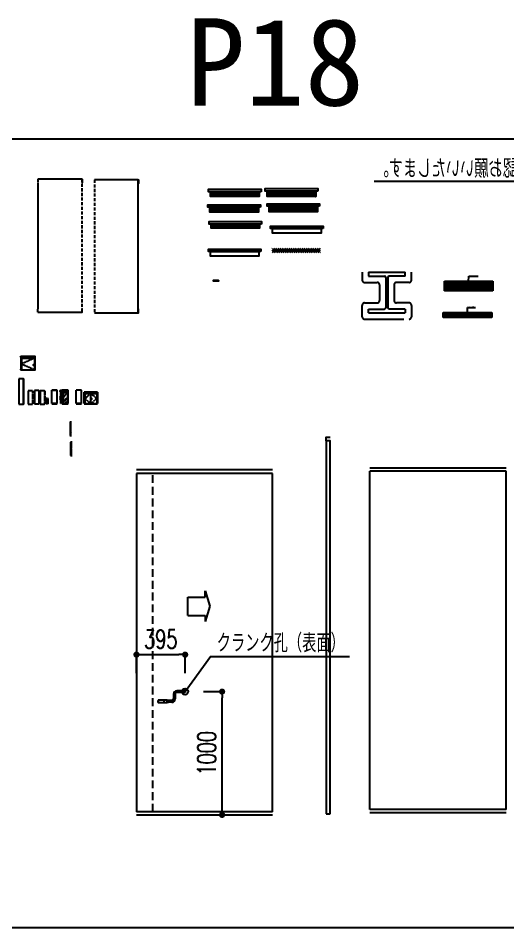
# Model space of a CAD drawing. Header units: millimetres. Extents: x -336714 to 313259, y -164504 to 205815.
# Drawn here: x -236792 to -135850, y -41063 to 146338 of the extents above; entities that cross this region are included whole.
import ezdxf
from ezdxf.enums import TextEntityAlignment as Align

# ---------------------------------------------------------------- set-up
doc = ezdxf.new("R2010")
doc.units = ezdxf.units.MM
doc.header["$LTSCALE"] = 10
doc.header["$PDMODE"] = 35
doc.header["$PDSIZE"] = 5
for name, pattern in [('CENTER', [50.8, 31.75, -6.35, 6.35, -6.35]), ('HIDDEN', [9.525, 6.35, -3.175]), ('PHANTOM', [63.5, 31.75, -6.35, 6.35, -6.35, 6.35, -6.35])]:
    doc.linetypes.add(name, pattern=pattern)
for name, color, linetype in [('_P18_文字', 3, 'Continuous'), ('_P18_製品', 4, 'Continuous'), ('_P18_製品寸法', 9, 'Continuous'), ('_ハッチング', 5, 'Continuous'), ('_別途', 6, 'PHANTOM'), ('_製品芯線', 1, 'CENTER'), ('_躯体', 8, 'Continuous')]:
    doc.layers.add(name, color=color, linetype=linetype)
doc.styles.add('OKAMURA', font='simplex8.shx', dxfattribs={"width": 0.7, "bigfont": 'BIGFONT.shx'})
doc.styles.add('OKAMURA-G', font='MS Gothic.ttf', dxfattribs={"width": 0.7})
doc.dimstyles.new('OKAMURA-050', dxfattribs={"dimscale": 50, "dimtxt": 3, "dimasz": 1, "dimexe": 0, "dimexo": 3, "dimgap": 1, "dimtad": 1, "dimdec": 8, "dimdsep": 46, "dimtxsty": 'OKAMURA', "dimblk1": 'DOT', "dimblk2": 'DOT', "dimsah": 1, "dimcen": 0, "dimclrt": 3, "dimadec": 0, "dimazin": 0, "dimtfac": 1, "dimtdec": 8, "dimtix": 1, "dimtmove": 2, "dimatfit": 3, "dimfxl": 1, "dimtolj": 1, "dimarcsym": 0})
pattern_1 = [(45, (258209.89, 5004.84), (-22.4506403, 22.4506403), [])]
pattern_2 = [(135, (256080.673, 4793.525), (-22.4506403, -22.4506403), [])]

# ---------------------------------------------------------------- blocks, each defined once
blk = doc.blocks.new('RAIL_SUPPORT_FRONT_VIEW')
at = {"layer": '_P18_製品'}
h = blk.add_hatch(dxfattribs=at)
h.set_pattern_fill('ANSI31', color=256, scale=10, style=0)
h.set_pattern_definition([(45, (-61.893, -3395.21), (-22.45064, 22.45064), [])])
h.paths.add_polyline_path([(0, 0), (0, 87), (1000, 87), (1000, 0)])
for points in [[(1041, 87), (-41, 87), (-41, 137), (1041, 137)], [(1000, 87), (1000, 0), (0, 0), (0, 87)]]:
    blk.add_lwpolyline(points, close=True, dxfattribs=at)
blk = doc.blocks.new('*U50')
at = {"layer": '_P18_製品'}
for points in [[(1041, 95), (-41, 95), (-41, 145), (1041, 145)], [(1000, 95), (1000, 0), (0, 0), (0, 95)]]:
    blk.add_lwpolyline(points, close=True, dxfattribs=at)
blk = doc.blocks.new('PARTITION_RAIL_SUPPORT_FRONT_VIEW')
at = {"layer": '_P18_製品'}
for points in [[(1041, 95), (-41, 95), (-41, 145), (1041, 145)], [(1000, 95), (1000, 0), (0, 0), (0, 95)]]:
    blk.add_lwpolyline(points, close=True, dxfattribs=at)
blk = doc.blocks.new('P_HATCH')
at = {"layer": '_ハッチング'}
h = blk.add_hatch(dxfattribs=at)
h.set_pattern_fill('ANSI31', color=4, scale=10)
h.paths.add_polyline_path([(1000, 95), (1000, 0), (0, 0), (0, 95)])
blk = doc.blocks.new('PARTITION_SUPPORT_FRONT_VIEW')
at = {"layer": '_ハッチング'}
h = blk.add_hatch(dxfattribs=at)
h.set_pattern_fill('ANSI31', color=4, scale=10)
h.set_pattern_definition([(45, (258196.884, 4447.87), (-22.4506403, 22.4506403), [])])
h.paths.add_polyline_path([(1000, 0), (1000, 95), (0, 95), (0, 0)])
at = {"layer": '_P18_製品'}
for points in [[(1041, 95), (-41, 95), (-41, 145), (1041, 145)], [(1000, 95), (1000, 0), (0, 0), (0, 95)]]:
    blk.add_lwpolyline(points, close=True, dxfattribs=at)
blk = doc.blocks.new('*U104')
at = {"layer": '_P18_製品', "linetype": 'HIDDEN'}
for p, q in [((0, 2745), (0, 2670)), ((904, 2745), (904, 0)), ((0, 0), (0, 75))]:
    blk.add_line(p, q, dxfattribs=at)
at = {"layer": '_P18_製品'}
for points in [[(904, 2745), (0, 2745)], [(0, 2670), (0, 75)], [(904, 2745), (911, 2745), (911, 2670), (904, 2670)], [(0, 0), (904, 0)], [(904, 0), (911, 0), (911, 75), (904, 75)]]:
    blk.add_lwpolyline(points, dxfattribs=at)
blk = doc.blocks.new('P18_TE_IN_ROOM_FRONT_VIEW_US_2')
at = {"layer": '_P18_製品', "linetype": 'HIDDEN'}
blk.add_line((0, 2745), (0, 0), dxfattribs=at)
at = {"layer": '_P18_製品'}
for points in [[(0, 0), (904, 0), (904, 2745), (0, 2745)], [(904, 2745), (911, 2745), (911, 2670), (904, 2670)], [(904, 0), (911, 0), (911, 75), (904, 75)]]:
    blk.add_lwpolyline(points, dxfattribs=at)
blk = doc.blocks.new('P18_TE_IN_ROOM_FRONT_VIEW_US_3')
at = {"layer": '_P18_製品', "linetype": 'HIDDEN'}
blk.add_line((904, 2745), (904, 0), dxfattribs=at)
at = {"layer": '_P18_製品'}
for points in [[(904, 2745), (0, 2745)], [(0, 2745), (0, 0)], [(0, 0), (904, 0)]]:
    blk.add_lwpolyline(points, dxfattribs=at)
at = {"layer": '_P18_製品', "linetype": 'HIDDEN'}
for points in [[(904, 2745), (911, 2745), (911, 2670), (904, 2670)], [(904, 0), (911, 0), (911, 75), (904, 75)]]:
    blk.add_lwpolyline(points, dxfattribs=at)
blk = doc.blocks.new('*U67')
at = {"layer": '_P18_製品'}
blk.add_line((0, 5217), (0, 0), dxfattribs=at)
for points in [[(0, 0), (911, 0), (911, 5217), (0, 5217)], [(911, 5217), (918, 5217), (918, 0), (911, 0)]]:
    blk.add_lwpolyline(points, dxfattribs=at)
blk = doc.blocks.new('*U65')
at = {"layer": '_P18_製品'}
blk.add_line((911, 2745), (911, 0), dxfattribs=at)
for points in [[(911, 2745), (0, 2745)], [(0, 2745), (0, 0)], [(911, 2745), (918, 2745), (918, 0), (911, 0)], [(0, 0), (911, 0)]]:
    blk.add_lwpolyline(points, dxfattribs=at)
blk = doc.blocks.new('P18_TE_IN_ROOM_FRONT_VIEW_UG_1')
at = {"layer": '_P18_製品', "linetype": 'HIDDEN'}
blk.add_line((904, 2745), (904, 0), dxfattribs=at)
at = {"layer": '_P18_製品'}
for points in [[(904, 2745), (0, 2745)], [(0, 2745), (0, 0)], [(0, 0), (904, 0)]]:
    blk.add_lwpolyline(points, dxfattribs=at)
at = {"layer": '_P18_製品', "linetype": 'HIDDEN'}
blk.add_lwpolyline([(904, 2745), (911, 2745), (911, 0), (904, 0)], dxfattribs=at)
blk = doc.blocks.new('FEW')
at = {"layer": '_P18_製品', "linetype": 'HIDDEN'}
for p, q in [((0, -2745), (0, 0)), ((1104, -2745), (1104, 0)), ((156, -745), (948, -745)), ((156, -745), (156, -2745)), ((948, -745), (156, -745)), ((948, -745), (948, -2745))]:
    blk.add_line(p, q, dxfattribs=at)
at = {"layer": '_P18_製品', "color": 1, "linetype": 'HIDDEN'}
for p, q in [((948, -745), (156, -1745)), ((156, -1745), (948, -2745))]:
    blk.add_line(p, q, dxfattribs=at)
at = {"layer": '_P18_製品', "linetype": 'HIDDEN'}
for points in [[(1104, 0), (0, 0)], [(1104, -2745), (0, -2745)]]:
    blk.add_lwpolyline(points, dxfattribs=at)
for points in [[(918.5, -1862), (734.5, -1862), (734.5, -1678), (918.5, -1678)], [(913.5, -1857), (739.5, -1857), (739.5, -1683), (913.5, -1683)]]:
    blk.add_lwpolyline(points, close=True, dxfattribs=at)
blk.add_lwpolyline([(890.5, -1777.5), (754.5, -1777.5, -0.41421356), (752.5, -1775.5), (752.5, -1764.5, -0.41421356), (754.5, -1762.5), (890.5, -1762.5, -0.41421356), (892.5, -1764.5), (892.5, -1775.5, -0.41421356)], format="xyb", close=True, dxfattribs=at)
blk.add_circle((884, -1601.2), 15, dxfattribs=at)
blk.add_arc((879.5, -1770), 25, 197.457603, 162.542397, dxfattribs=at)
blk = doc.blocks.new('*U241')
at = {"layer": '_P18_製品'}
for p, q in [((0, 25), (0, 2770)), ((1104, 25), (1104, 2770))]:
    blk.add_line(p, q, dxfattribs=at)
for points in [[(0, 2795), (1104, 2795)], [(1104, 2770), (0, 2770)], [(1104, 25), (0, 25)], [(0, 0), (1104, 0)]]:
    blk.add_lwpolyline(points, dxfattribs=at)
blk = doc.blocks.new('_DOT')
at = {"color": 0, "linetype": 'ByBlock'}
blk.add_line((-0.5, 0), (-1, 0), dxfattribs=at)
at = {"color": 0, "linetype": 'ByBlock', "const_width": 0.5}
blk.add_lwpolyline([(-0.25, 0, 1), (0.25, 0, 1)], format="xyb", close=True, dxfattribs=at)
blk = doc.blocks.new('*D112')
at = {"layer": '_P18_製品寸法', "color": 0, "lineweight": -2, "transparency": 16777216}
for p, q in [((-150, 2342), (-300, 2342)), ((-300, 75), (-300, 2292)), ((-150, 25), (-300, 25))]:
    blk.add_line(p, q, dxfattribs=at)
at = {"layer": 'Defpoints', "color": 0, "transparency": 16777216}
for p in [(-300, 2342), (0, 2342), (0, 25)]:
    blk.add_point(p, dxfattribs=at)
at = {"layer": '_P18_製品寸法', "color": 0, "lineweight": -2, "transparency": 16777216, "xscale": 50, "yscale": 50, "zscale": 50}
for p, rotation in [((-300, 2342), 90), ((-300, 25), 270)]:
    blk.add_blockref('_DOT', p, dxfattribs=dict(at, rotation=rotation))
at = {"layer": '_P18_製品寸法', "color": 3, "transparency": 16777216, "insert": (-425, 1183), "char_height": 150, "attachment_point": 5, "rotation": 90, "style": 'OKAMURA'}
blk.add_mtext('\\A1;2316.7', dxfattribs=at)
blk = doc.blocks.new('*D113')
at = {"layer": '_P18_製品寸法', "color": 0, "lineweight": -2, "transparency": 16777216}
for p, q in [((-300, 2820), (-300, 2870)), ((-150, 2770), (-300, 2770)), ((-300, 2342), (-300, 2770)), ((-150, 2342), (-300, 2342)), ((-300, 2292), (-300, 2242))]:
    blk.add_line(p, q, dxfattribs=at)
at = {"layer": 'Defpoints', "color": 0, "transparency": 16777216}
for p in [(-300, 2770), (0, 2770), (0, 2342)]:
    blk.add_point(p, dxfattribs=at)
at = {"layer": '_P18_製品寸法', "color": 0, "lineweight": -2, "transparency": 16777216, "xscale": 50, "yscale": 50, "zscale": 50}
for p, rotation in [((-300, 2770), 270), ((-300, 2342), 90)]:
    blk.add_blockref('_DOT', p, dxfattribs=dict(at, rotation=rotation))
at = {"layer": '_P18_製品寸法', "color": 3, "transparency": 16777216, "insert": (-425, 2556), "char_height": 150, "attachment_point": 5, "rotation": 90, "style": 'OKAMURA'}
blk.add_mtext('\\A1;428.3', dxfattribs=at)
blk = doc.blocks.new('*U71')
at = {"layer": '_P18_製品', "color": 6}
for p, q in [((0, 25), (0, 2770)), ((1104, 25), (1104, 2770))]:
    blk.add_line(p, q, dxfattribs=at)
for points in [[(1104, 2770), (0, 2770)], [(1104, 25), (0, 25)]]:
    blk.add_lwpolyline(points, dxfattribs=at)
at = {"layer": '_P18_製品'}
blk.add_lwpolyline([(0, 0), (1104, 0)], dxfattribs=at)
blk = doc.blocks.new('*U103')
at = {"layer": '_P18_製品'}
for p, q in [((0, 2426), (2766, 2426)), ((0, 25), (0, 2401)), ((0, 2401), (2766, 2401)), ((0, 2115), (2766, 2115)), ((156, 2115), (156, 25)), ((1383, 25), (1383, 2401)), ((2610, 2115), (2610, 25)), ((2766, 2401), (2766, 25)), ((0, 25), (2765, 25)), ((0, 0), (2766, 0))]:
    blk.add_line(p, q, dxfattribs=at)
at = {"layer": '_P18_製品', "color": 1, "linetype": 'CENTER'}
for p, q in [((1383, 2115), (156, 1070)), ((2610, 1070), (1383, 2115)), ((156, 1070), (1383, 25)), ((2610, 1070), (1383, 25))]:
    blk.add_line(p, q, dxfattribs=at)
at = {"layer": '_P18_製品'}
for points in [[(1423, 908), (1607, 908), (1607, 1092), (1423, 1092)], [(1428, 913), (1602, 913), (1602, 1087), (1428, 1087)]]:
    blk.add_lwpolyline(points, close=True, dxfattribs=at)
blk.add_lwpolyline([(1451, 992), (1587, 992, 0.4142136), (1589, 994), (1589, 1006, 0.4142136), (1587, 1008), (1451, 1008, 0.4142136), (1449, 1006), (1449, 994, 0.4142136)], format="xyb", close=True, dxfattribs=at)
blk.add_circle((1462, 1169), 15, dxfattribs=at)
blk.add_arc((1462, 1000), 25, 17.4576, 342.5424, dxfattribs=at)
blk = doc.blocks.new('*U330')
at = {"layer": '_別途'}
for p, q in [((-200, 0), (-200, -62)), ((200, -62), (200, 0)), ((-180, -82), (-78.5, -82)), ((-58.5, -102), (-58.5, -185)), ((58.5, -102), (58.5, -192.3)), ((180, -82), (78.5, -82)), ((-58.5, -185), (-58.5, -228)), ((58.5, -185), (58.5, -228)), ((-200, -360), (-200, -268)), ((-180, -248), (-78.5, -248)), ((180, -248), (78.5, -248)), ((200, -268), (200, -360)), ((-180, -380), (180, -380))]:
    blk.add_line(p, q, dxfattribs=at)
for centre, start, end in [((-180, -62), 180, 270), ((180, -62), 270, 0), ((-78.5, -102), 0, 90), ((78.5, -102), 90, 180), ((-180, -268), 90, 180), ((-78.5, -228), 270, 0), ((78.5, -228), 180, 270), ((180, -268), 0, 90), ((-180, -360), 180, 270), ((180, -360), 270, 0)]:
    blk.add_arc(centre, 20, start, end, dxfattribs=at)
at = {"layer": '_躯体'}
for p, q in [((-150, 0), (-150, -32)), ((-150, 0), (150, 0)), ((-150, -32), (-19.5, -32)), ((-8.5, -43), (-8.5, -185)), ((8.5, -43), (8.5, -185)), ((150, -32), (19.5, -32)), ((150, -32), (150, 0)), ((-8.5, -185), (-8.5, -287)), ((8.5, -185), (8.5, -287)), ((-150, -298), (-19.5, -298)), ((-150, -330), (-150, -298)), ((-150, -330), (150, -330)), ((150, -298), (19.5, -298)), ((150, -298), (150, -330))]:
    blk.add_line(p, q, dxfattribs=at)
for centre, start, end in [((-19.5, -43), 0, 90), ((19.5, -43), 90, 180), ((-19.5, -287), 270, 0), ((19.5, -287), 180, 270)]:
    blk.add_arc(centre, 11, start, end, dxfattribs=at)
blk = doc.blocks.new('*U85')
at = {"layer": '_P18_製品'}
for p, q in [((2967, 2408), (0, 2408)), ((156, 2408), (2811, 2408)), ((156, 2408), (156, 0)), ((2811, 2408), (2811, 0))]:
    blk.add_line(p, q, dxfattribs=at)
at = {"layer": '_P18_製品', "color": 1, "linetype": 'CENTER'}
for p, q in [((2811, 2408), (156, 1204)), ((156, 1204), (2811, 0))]:
    blk.add_line(p, q, dxfattribs=at)
at = {"layer": '_P18_製品'}
for points in [[(-101, 2745), (0, 2745), (0, 2670), (-101, 2670)], [(0, 0), (2971, 0), (2971, 2745), (0, 2745)], [(-101, 0), (0, 0), (0, 75), (-101, 75)], [(2781, 883), (2597, 883), (2597, 1067), (2781, 1067)], [(2776, 888), (2602, 888), (2602, 1062), (2776, 1062)]]:
    blk.add_lwpolyline(points, close=True, dxfattribs=at)
blk.add_lwpolyline([(2753, 968), (2617, 968, -0.4142136), (2615, 970), (2615, 980, -0.4142136), (2617, 982), (2753, 982, -0.4142136), (2755, 980), (2755, 970, -0.4142136)], format="xyb", close=True, dxfattribs=at)
blk.add_circle((2747, 1144), 15, dxfattribs=at)
blk.add_arc((2742, 975), 25, 197.4576, 162.5424, dxfattribs=at)
blk = doc.blocks.new('PARTITION_RAIL_SUPPORT_FRONT_VIEW_85S_LEFT_RIGHT')
at = {"layer": '_ハッチング'}
h = blk.add_hatch(dxfattribs=at)
h.set_pattern_fill('ANSI31', color=4, scale=10)
h.set_pattern_definition(pattern_1)
h.paths.add_polyline_path([(0, 100), (0, 0), (1000, 0), (1000, 100)])
at = {"layer": '_P18_製品'}
for points in [[(1041, 100), (-41, 100), (-41, 150), (1041, 150)], [(1000, 100), (1000, 0), (0, 0), (0, 100)]]:
    blk.add_lwpolyline(points, close=True, dxfattribs=at)
blk = doc.blocks.new('PARTITION_RAIL_SUPPORT_FRONT_VIEW_100H_LEFT_RIGHT')
at = {"layer": '_ハッチング'}
h = blk.add_hatch(dxfattribs=at)
h.set_pattern_fill('ANSI31', color=4, scale=10)
h.set_pattern_definition(pattern_1)
h.paths.add_polyline_path([(1000, 0), (1000, 115), (0, 115), (0, 0)])
at = {"layer": '_P18_製品'}
for points in [[(1041, 115), (-41, 115), (-41, 165), (1041, 165)], [(1000, 115), (1000, 0), (0, 0), (0, 115)]]:
    blk.add_lwpolyline(points, close=True, dxfattribs=at)
blk = doc.blocks.new('PARTITION_RAIL_SUPPORT_FRONT_VIEW_85S_RIGHT_LEFT')
at = {"layer": '_ハッチング'}
h = blk.add_hatch(dxfattribs=at)
h.set_pattern_fill('ANSI31', color=4, scale=10, angle=90)
h.set_pattern_definition(pattern_2)
h.paths.add_polyline_path([(1000, 0), (1000, 100), (0, 100), (0, 0)])
at = {"layer": '_P18_製品'}
for points in [[(1041, 100), (-41, 100), (-41, 150), (1041, 150)], [(1000, 100), (1000, 0), (0, 0), (0, 100)]]:
    blk.add_lwpolyline(points, close=True, dxfattribs=at)
blk = doc.blocks.new('PARTITION_RAIL_SUPPORT_FRONT_VIEW_100H_RIGHT_LEFT')
at = {"layer": '_ハッチング'}
h = blk.add_hatch(dxfattribs=at)
h.set_pattern_fill('ANSI31', color=4, scale=10, angle=90)
h.set_pattern_definition(pattern_2)
h.paths.add_polyline_path([(1000, 0), (1001, 115), (0, 115), (0, 0)])
at = {"layer": '_P18_製品'}
for points in [[(1041, 115), (-41, 115), (-41, 165), (1041, 165)], [(1001, 115), (1000, 0), (0, 0), (0, 115)]]:
    blk.add_lwpolyline(points, close=True, dxfattribs=at)
blk = doc.blocks.new('*U239')
at = {"layer": '_P18_製品'}
for p, q in [((0, 25), (0, 2770)), ((1104, 25), (1104, 2770))]:
    blk.add_line(p, q, dxfattribs=at)
for points in [[(0, 2795), (1104, 2795)], [(1104, 2770), (0, 2770)], [(1104, 25), (0, 25)], [(0, 0), (1104, 0)]]:
    blk.add_lwpolyline(points, dxfattribs=at)
blk = doc.blocks.new('*U127')
blk.add_line((0, 25), (0, 25))
at = {"layer": '_P18_製品'}
for p, q in [((0, 25), (0, 0)), ((0, 0), (31, 0)), ((31, 0), (31, 25))]:
    blk.add_line(p, q, dxfattribs=at)
for points in [[(0, 3025), (0, 3055), (31, 3055)], [(31, 25), (31, 3025), (0, 3025), (0, 25)]]:
    blk.add_lwpolyline(points, dxfattribs=at)
blk = doc.blocks.new('A$C4DE83343')
at = {"color": 0, "linetype": 'ByBlock'}
for p, q in [((-91, 171), (-91, 218.1)), ((-69, 218.1), (-91, 218.1)), ((-90, 146), (-91, 171)), ((-91, 171), (-69, 171)), ((-70, 146), (-69, 171)), ((-69, 171), (-69, 218.1)), ((-90, 146), (-70, 146)), ((-88.5, 136), (-88.5, 146)), ((-71.5, 145.5), (-88.5, 145.5)), ((-88.5, 136), (-71.5, 136)), ((-87, 135), (-86, 136)), ((-87, 109), (-87, 135)), ((-87, 135), (-73, 135)), ((-85, 119), (-85, 136)), ((-85, 122.7), (-84.2, 122)), ((-85, 122.7), (-75, 122.7)), ((-75, 119), (-85, 119)), ((-85, 119), (-80, 116.1)), ((-84.2, 118.6), (-84.2, 136)), ((-75.7, 122), (-84.2, 122)), ((-75, 119), (-80, 116.1)), ((-75.7, 118.6), (-75.7, 136)), ((-75, 122.7), (-75.7, 122)), ((-75, 119), (-75, 136)), ((-73, 135), (-74, 136)), ((-73, 109), (-73, 135)), ((-71.5, 136), (-71.5, 146)), ((-21, 95), (-59, 95)), ((-21, 81), (-59, 81)), ((-10, 11.5), (-9, 12.5)), ((-10, 8.5), (-10, 11.5)), ((-9, 7.5), (-10, 8.5)), ((-7, 12.5), (-9, 12.5)), ((-9, 12.5), (-9, 7.5)), ((-7, 7.5), (-9, 7.5)), ((-7, 1), (-7, 67)), ((-6, 0), (-7, 1)), ((7, 1), (-7, 1)), ((6, 0), (7, 1)), ((7, 1), (7, 67)), ((7, 12.5), (9, 12.5)), ((7, 7.5), (9, 7.5)), ((9, 12.5), (9, 7.5)), ((10, 11.5), (9, 12.5)), ((9, 7.5), (10, 8.5)), ((10, 8.5), (10, 11.5)), ((-6, 0), (6, 0))]:
    blk.add_line(p, q, dxfattribs=at)
for radius in [1.5, 1]:
    blk.add_circle((0, 12.5), radius, dxfattribs=at)
for centre, radius, start, end in [((-80, 199), 22, 60.0002, 120.00001), ((-59, 109), 28, 180, 270), ((-59, 109), 14, 180, 270), ((-21, 67), 28, 0, 90), ((-21, 67), 14, 0, 90)]:
    blk.add_arc(centre, radius, start, end, dxfattribs=at)
blk = doc.blocks.new('*D254')
at = {"layer": '_P18_製品寸法', "color": 0, "lineweight": -2, "transparency": 16777216}
for p, q in [((0, 1150), (0, 1300)), ((50, 1300), (345, 1300)), ((395, 1150), (395, 1300))]:
    blk.add_line(p, q, dxfattribs=at)
at = {"layer": 'Defpoints', "color": 0, "transparency": 16777216}
for p in [(395, 1300), (0, 1000), (395, 1000)]:
    blk.add_point(p, dxfattribs=at)
at = {"layer": '_P18_製品寸法', "color": 0, "lineweight": -2, "transparency": 16777216, "xscale": 50, "yscale": 50, "zscale": 50, "rotation": 180}
blk.add_blockref('_DOT', (0, 1300), dxfattribs=at)
at = {"layer": '_P18_製品寸法', "color": 0, "lineweight": -2, "transparency": 16777216, "xscale": 50, "yscale": 50, "zscale": 50}
blk.add_blockref('_DOT', (395, 1300), dxfattribs=at)
at = {"layer": '_P18_製品寸法', "color": 3, "transparency": 16777216, "insert": (197.5, 1425), "char_height": 150, "attachment_point": 5, "style": 'OKAMURA'}
blk.add_mtext('\\A1;395', dxfattribs=at)
blk = doc.blocks.new('*D255')
at = {"layer": '_P18_製品寸法', "color": 0, "lineweight": -2, "transparency": 16777216}
for p, q in [((545, 1000), (695, 1000)), ((695, 50), (695, 950)), ((545, 0), (695, 0))]:
    blk.add_line(p, q, dxfattribs=at)
at = {"layer": 'Defpoints', "color": 0, "transparency": 16777216}
for p in [(395, 1000), (695, 1000), (395, 0)]:
    blk.add_point(p, dxfattribs=at)
at = {"layer": '_P18_製品寸法', "color": 0, "lineweight": -2, "transparency": 16777216, "xscale": 50, "yscale": 50, "zscale": 50}
for p, rotation in [((695, 1000), 90), ((695, 0), 270)]:
    blk.add_blockref('_DOT', p, dxfattribs=dict(at, rotation=rotation))
at = {"layer": '_P18_製品寸法', "color": 3, "transparency": 16777216, "insert": (570, 500), "char_height": 150, "attachment_point": 5, "rotation": 90, "style": 'OKAMURA'}
blk.add_mtext('\\A1;1000', dxfattribs=at)
blk = doc.blocks.new('*U277')
at = {"layer": '_P18_製品'}
for p, q in [((0, 25), (0, 2770)), ((0, 1827), (83, 1918)), ((83, 25), (83, 2770)), ((0, 1772), (83, 1864)), ((83, 803), (0, 711)), ((83, 748), (0, 657))]:
    blk.add_line(p, q, dxfattribs=at)
for points in [[(0, 2795), (83, 2795)], [(83, 2770), (0, 2770)], [(83, 25), (0, 25)], [(0, 0), (83, 0)]]:
    blk.add_lwpolyline(points, dxfattribs=at)
at = {"layer": '_製品芯線', "color": 1}
blk.add_line((41, 2968), (41, -173), dxfattribs=at)
blk = doc.blocks.new('*U276')
at = {"layer": '_P18_製品'}
for p, q in [((0, 25), (0, 2770)), ((0, 1827), (81, 1916)), ((81, 25), (81, 2770)), ((0, 1772), (81, 1861)), ((81, 801), (0, 711)), ((81, 746), (0, 657))]:
    blk.add_line(p, q, dxfattribs=at)
for points in [[(0, 2795), (81, 2795)], [(81, 2770), (0, 2770)], [(81, 25), (0, 25)], [(0, 0), (81, 0)]]:
    blk.add_lwpolyline(points, dxfattribs=at)
at = {"layer": '_製品芯線', "color": 1}
blk.add_line((40, 2968), (40, -173), dxfattribs=at)
blk = doc.blocks.new('*U111')
at = {"layer": '_P18_製品'}
for p, q in [((0, 25), (0, 2770)), ((1200, 2341.71), (0, 2341.71)), ((156, 2341.71), (1044, 2341.71)), ((156, 2341.71), (156, 25)), ((1044, 2341.71), (1044, 25)), ((1200, 25), (1200, 2770)), ((0, 0), (1200, 0))]:
    blk.add_line(p, q, dxfattribs=at)
at = {"layer": '_P18_製品', "color": 1, "linetype": 'CENTER'}
for p, q in [((1044, 2341.71), (156, 1183.36)), ((156, 1183.36), (1044, 25))]:
    blk.add_line(p, q, dxfattribs=at)
at = {"layer": '_P18_製品'}
for points in [[(0, 2795), (1200, 2795)], [(1200, 2770), (0, 2770)], [(1200, 25), (0, 25)]]:
    blk.add_lwpolyline(points, dxfattribs=at)
for points in [[(1014.5, 908), (830.5, 908), (830.5, 1092), (1014.5, 1092)], [(1009.5, 913), (835.5, 913), (835.5, 1087), (1009.5, 1087)]]:
    blk.add_lwpolyline(points, close=True, dxfattribs=at)
blk.add_lwpolyline([(986.5, 992.5), (850.5, 992.5, -0.414213562), (848.5, 994.5), (848.5, 1005.5, -0.414213562), (850.5, 1007.5), (986.5, 1007.5, -0.414213562), (988.5, 1005.5), (988.5, 994.5, -0.414213562)], format="xyb", close=True, dxfattribs=at)
blk.add_circle((980, 1168.75), 15, dxfattribs=at)
blk.add_arc((975.5, 1000), 25, 197.4576031, 162.5423969, dxfattribs=at)
at = {"layer": '_P18_製品寸法'}
for base, p1, p2, picture, middle in [((-300, 2770), (0, 2341.71), (0, 2770), '*D113', (-425, 2555.86)), ((-300, 2341.71), (0, 25), (0, 2341.71), '*D112', (-425, 1183.36))]:
    dim = blk.add_linear_dim(base=base, p1=p1, p2=p2, angle=90, dimstyle='OKAMURA-050', override={"dimtad": 1, "dimdec": 1}, dxfattribs=at)
    dim.commit()
    dim.dimension.update_dxf_attribs({"geometry": picture, "text_midpoint": middle})
blk = doc.blocks.new('*U328')
at = {"layer": '_躯体'}
h = blk.add_hatch(dxfattribs=at)
h.set_pattern_fill('ANSI31', color=256, scale=50)
h.paths.add_polyline_path([(0, -1000), (10000, -1000), (10000, 0), (0, 0)])
for p, q in [((0, 0), (10000, 0)), ((0, -1000), (0, 0)), ((10000, 0), (10000, -1000)), ((10000, -1000), (0, -1000))]:
    blk.add_line(p, q, dxfattribs=at)
at = {"layer": '_P18_文字', "insert": (5063, 1212), "char_height": 150, "attachment_point": 1, "style": 'OKAMURA'}
blk.add_mtext_dynamic_manual_height_columns('建築梁フトコロH=', width=1886.94, gutter_width=37.5, heights=[0], dxfattribs=at)
at = {"layer": '_P18_文字'}
blk.add_leader([(5007, -88), (5007, 1028), (6637, 1028)], dimstyle='OKAMURA-050', override={"dimgap": 1, "dimtad": 0}, dxfattribs=at)
blk = doc.blocks.new('*U324')
at = {"layer": '_躯体'}
h = blk.add_hatch(dxfattribs=at)
h.set_pattern_fill('ANSI31', color=256, scale=50, angle=90)
h.set_pattern_definition([(135, (105533.23, 18846.78), (-112.2532, -112.2532), [])])
h.paths.add_polyline_path([(10000, -2000), (10000, 0), (0, 0), (0, -2000)])
for p, q in [((0, 0), (10000, 0)), ((0, -2000), (0, 0)), ((10000, 0), (10000, -2000)), ((10000, -2000), (0, -2000))]:
    blk.add_line(p, q, dxfattribs=at)
at = {"layer": '_P18_文字'}
blk.add_leader([(5007, -88), (5037, 1028), (6997, 1026)], dimstyle='OKAMURA-050', override={"dimgap": 1, "dimtad": 0}, dxfattribs=at)
blk = doc.blocks.new('*U332')
at = {"layer": '_別途'}
for p, q in [((-200, 0), (-200, -62)), ((200, -62), (200, 0)), ((-180, -82), (-78.5, -82)), ((-58.5, -102), (-58.5, -185)), ((58.5, -102), (58.5, -192.3)), ((180, -82), (78.5, -82)), ((-58.5, -185), (-58.5, -228)), ((58.5, -185), (58.5, -228)), ((-200, -360), (-200, -268)), ((-180, -248), (-78.5, -248)), ((180, -248), (78.5, -248)), ((200, -268), (200, -360)), ((-180, -380), (180, -380))]:
    blk.add_line(p, q, dxfattribs=at)
for centre, start, end in [((-180, -62), 180, 270), ((180, -62), 270, 0), ((-78.5, -102), 0, 90), ((78.5, -102), 90, 180), ((-180, -268), 90, 180), ((-78.5, -228), 270, 0), ((78.5, -228), 180, 270), ((180, -268), 0, 90), ((-180, -360), 180, 270), ((180, -360), 270, 0)]:
    blk.add_arc(centre, 20, start, end, dxfattribs=at)
at = {"layer": '_躯体'}
for p, q in [((-150, 0), (-150, -32)), ((-150, 0), (150, 0)), ((-150, -32), (-19.5, -32)), ((-8.5, -43), (-8.5, -185)), ((8.5, -43), (8.5, -185)), ((150, -32), (19.5, -32)), ((150, -32), (150, 0)), ((-8.5, -185), (-8.5, -287)), ((8.5, -185), (8.5, -287)), ((-150, -298), (-19.5, -298)), ((-150, -330), (-150, -298)), ((-150, -330), (150, -330)), ((150, -298), (19.5, -298)), ((150, -298), (150, -330))]:
    blk.add_line(p, q, dxfattribs=at)
for centre, start, end in [((-19.5, -43), 0, 90), ((19.5, -43), 90, 180), ((-19.5, -287), 270, 0), ((19.5, -287), 180, 270)]:
    blk.add_arc(centre, 11, start, end, dxfattribs=at)
at = {"layer": '_P18_文字', "extrusion": (-4.44089e-16, 0, -1), "insert": (-1985.4, 1205.3), "char_height": 150, "attachment_point": 3, "text_direction": (-1, 0, 0), "style": 'OKAMURA'}
blk.add_mtext_dynamic_manual_height_columns('梁サイズ御確認お願いいたします。', width=2097.447, gutter_width=37.5, heights=[0], dxfattribs=at)
at = {"layer": '_P18_文字'}
blk.add_leader([(0, 0), (0, 1025.8), (-1989.8, 1025.8)], dimstyle='OKAMURA-050', override={"dimgap": 1, "dimtad": 0}, dxfattribs=at)
blk = doc.blocks.new('*U253')
at = {"layer": '_P18_文字'}
blk.add_lwpolyline([(395, 1000), (601.34, 1285.93), (1727.7, 1285.93)], dxfattribs=at)
at = {"layer": '_P18_製品'}
for p, q in [((1104, 2800), (0, 2800)), ((1104, 25), (1104, 2770)), ((1104, 25), (1104, 2770)), ((557.42, 1817.27), (596.42, 1692.27)), ((557.42, 1767.27), (557.42, 1817.27)), ((557.42, 1767.27), (557.42, 1817.27)), ((415.72, 1617.27), (415.72, 1767.27)), ((415.72, 1767.27), (557.42, 1767.27)), ((596.42, 1692.27), (557.42, 1567.27)), ((415.72, 1617.27), (557.42, 1617.27)), ((557.42, 1617.27), (557.42, 1567.27)), ((0, 0), (1104, 0))]:
    blk.add_line(p, q, dxfattribs=at)
at = {"layer": '_P18_製品', "linetype": 'HIDDEN'}
blk.add_line((133.4, 25), (133.4, 2770), dxfattribs=at)
at = {"layer": '_P18_製品'}
for points in [[(1104, 2770), (0, 2770)], [(0, 2770), (0, 25)], [(1104, 25), (0, 25)]]:
    blk.add_lwpolyline(points, dxfattribs=at)
blk.add_circle((395, 1000), 25, dxfattribs=at)
at = {"layer": '_P18_製品', "rotation": 90.00000000000001}
blk.add_blockref('A$C4DE83343', (395, 1000), dxfattribs=at)
at = {"layer": '_P18_文字', "style": 'OKAMURA', "width": 0.7}
blk.add_text('クランク孔（表面）', height=150, dxfattribs=at).set_placement((1171.28, 1394.03), align=Align.MIDDLE_CENTER)
at = {"layer": '_P18_製品寸法'}
for base, p1, angle, picture, middle in [((395, 1300), (0, 1000), 180, '*D254', (197.5, 1425)), ((695, 1000), (395, 0), 90, '*D255', (570, 500))]:
    dim = blk.add_linear_dim(base=base, p1=p1, p2=(395, 1000), angle=angle, dimstyle='OKAMURA-050', override={"dimtad": 1, "dimdec": 1}, dxfattribs=at)
    dim.commit()
    dim.dimension.update_dxf_attribs({"geometry": picture, "text_midpoint": middle})

msp = doc.modelspace()

# ---------------------------------------------------------------- linework, layer by layer
at = {"layer": '_P18_製品寸法'}
msp.add_lwpolyline([(76366, -41063), (-336714, -41063), (-336714, 121489), (76366, 121489)], close=True, dxfattribs=at)

# ---------------------------------------------------------------- block references
for name, p, xscale, yscale, zscale in [('*U332', (-112855, 86652), 25.4, 25.4, 25.4), ('*U104', (-232727, 85743), 10, 10, 10), ('P18_TE_IN_ROOM_FRONT_VIEW_US_2', (-221069, 85611), 10, 10, 10), ('PARTITION_RAIL_SUPPORT_FRONT_VIEW_85S_LEFT_RIGHT', (-197136, 109593), 10, 10, 10), ('PARTITION_RAIL_SUPPORT_FRONT_VIEW_100H_LEFT_RIGHT', (-185441, 109584), 10, 10, 10), ('PARTITION_RAIL_SUPPORT_FRONT_VIEW_85S_RIGHT_LEFT', (-197276, 106392), 10, 10, 10), ('PARTITION_RAIL_SUPPORT_FRONT_VIEW_100H_RIGHT_LEFT', (-185071, 106438), 10, 10, 10), ('PARTITION_RAIL_SUPPORT_FRONT_VIEW', (-184339, 102066), 10, 10, 0.3937007874015748), ('*U50', (-197168, 97323), 10, 10, 10), ('P_HATCH', (-184442, 98039), 10, 10, 0.03937007874015748), ('*U330', (-160792, 93984), 25.4, 25.4, 25.4), ('FEW', (-231067, 67975), 0.3937007874015748, 0.3937007874015748, 0.3937007874015748), ('*U127', (-173269, -17550), 25.4, 25.4, 25.4), ('*U253', (-212405, -17799), 25.4, 25.4, 25.4), ('*U239', (-164264, -17321), 25.4, 25.4, 25.4)]:
    msp.add_blockref(name, p, dxfattribs=dict(xscale=xscale, yscale=yscale, zscale=zscale))
at = {"xscale": 10, "yscale": 10}
msp.add_blockref('RAIL_SUPPORT_FRONT_VIEW', (-197035, 103059), dxfattribs=at)
for name, p in [('PARTITION_SUPPORT_FRONT_VIEW', (-196520, 92172)), ('*U324', (-148933, 92154)), ('*U328', (-149163, 85702)), ('*U85', (-236233, 73912)), ('*U67', (-236624, 66842)), ('P18_TE_IN_ROOM_FRONT_VIEW_US_3', (-234755, 66848)), ('*U65', (-233446, 66863)), ('P18_TE_IN_ROOM_FRONT_VIEW_UG_1', (-232236, 66844)), ('*U241', (-229826, 66921)), ('*U111', (-227701, 66902)), ('*U71', (-224831, 66909)), ('*U103', (-223195, 66908))]:
    msp.add_blockref(name, p)
at = {"layer": '_躯体', "color": 0}
for name, p in [('*U276', (-226040, 60349)), ('*U277', (-225917, 56213))]:
    msp.add_blockref(name, p, dxfattribs=at)

# ---------------------------------------------------------------- texts
at = {"layer": '_P18_文字', "style": 'OKAMURA-G'}
msp.add_text('P18', height=18000, dxfattribs=at).set_placement((-183835, 137191), align=Align.MIDDLE)

doc.saveas('drawing.dxf')
